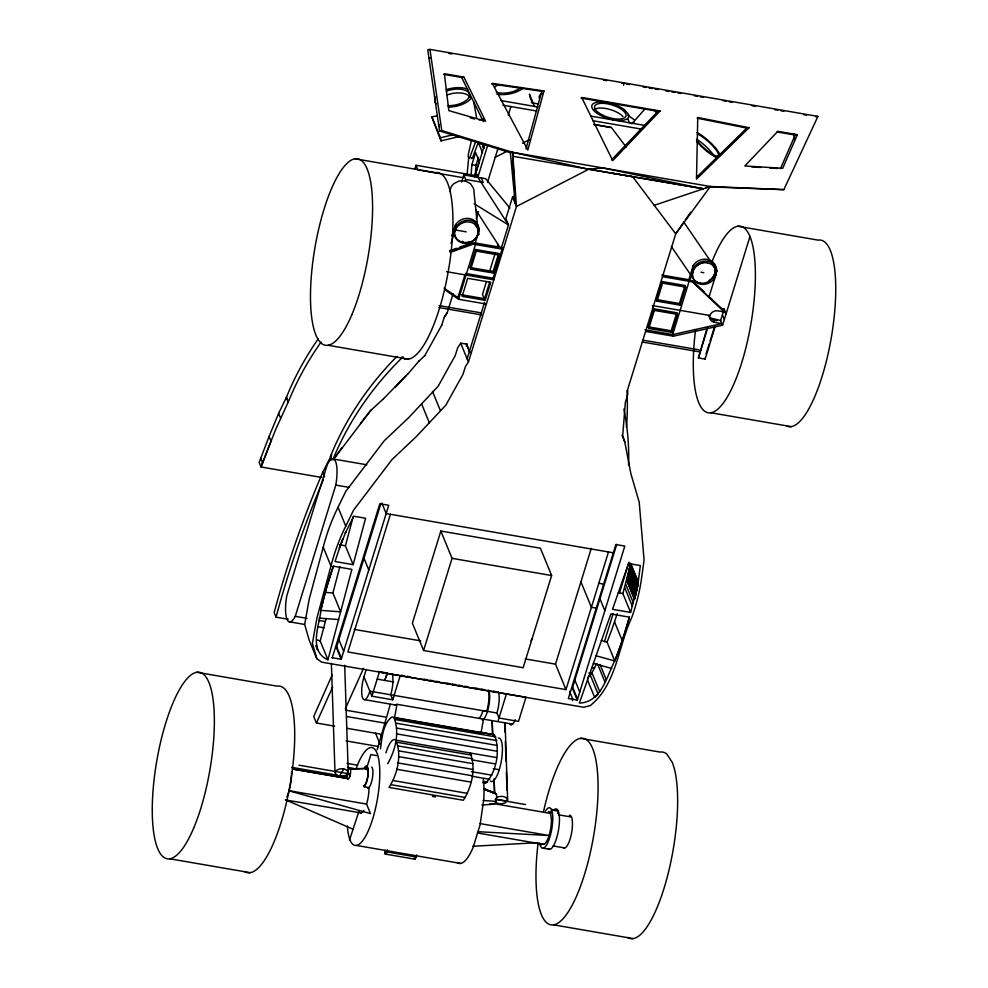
<?xml version="1.0" encoding="UTF-8"?>
<svg xmlns="http://www.w3.org/2000/svg" width="988" height="988" viewBox="0 0 988 988"><rect width="100%" height="100%" fill="white"/><g stroke="black" fill="none" stroke-linecap="round" stroke-linejoin="round"><path stroke-width="1.48" d="M387.666 763.749C395.422 750.46 400.004 731.947 393.78 717.387L392.001 716.856C382.615 723.982 382.134 737.974 380.466 748.805M470.14 752.98C476.364 767.861 471.844 786.979 463.323 800.255L389 787.424C397.522 774.147 402.03 755.03 395.818 740.148A24.836 7.064 -80.2 0 0 385.913 752.881M482.687 782.681L485.614 783.188C497.05 771.591 500.274 749.843 494.457 734.776L480.65 732.17M471.091 175.234L471.869 164.675L475.611 152.56L479.254 161.439L474.783 175.901M475.203 175.938L475.981 165.391L478.476 157.314M467.052 174.629L468.744 157.438M347.307 773.357C347.603 772.036 348.48 767.145 350.345 768.911A5.57 1.581 -80.2 0 1 350.357 774.259A5.57 1.581 -80.2 0 1 348.492 779.038L347.319 778.692L347.183 774.073M333.388 566.186A439.08 383.282 -22.3 0 0 321.199 608.596C319.63 624.848 307.824 650.969 327.93 659.823L351.876 569.384L333.388 566.186L326.003 589.651L320.816 610.349L340.638 611.831L332.907 592.973L339.884 566.63M636.976 589.009L629.245 570.15L636.815 589.787L638.297 581.932L630.566 563.086M623.601 85.277L623.934 82.906L621.724 83.264M638.211 582.636L630.48 563.778L630.295 564.605L638.026 583.463L640.335 565.544L628.541 563.506L612.511 609.3L630.603 612.424L637.766 585.057L630.035 566.198L622.872 593.566L630.603 612.424M638.026 583.463L638.297 581.932M515.254 719.733A15.894 4.52 -80.2 0 1 512.562 724.13L397.003 704.308L394.533 717.881L481.045 732.824L483.54 719.128M629.233 570.212L629.084 570.928L630.48 563.778M629.714 567.878L629.344 569.706L637.075 588.552L637.445 586.736L629.714 567.853L630.035 566.198M637.445 586.699L637.766 585.057M629.566 568.594L637.322 587.391M635.988 593.418L628.306 574.349L629.084 570.928L636.803 589.836L634.568 598.975L635.704 594.603L627.973 575.757L628.516 573.485M636.815 589.787L636.334 591.936M628.85 572.027L636.544 591.034M629.072 570.99L628.603 573.077L636.321 592.022M471.523 140.259L468.51 153.436A4.174 1.186 -80.2 0 0 468.485 157.635A4.174 1.186 -80.2 0 0 469.967 156.981L475.722 141.506M636.037 593.208L628.541 573.373M626.837 580.117L627.948 575.856L626.837 580.117L634.555 599M531.84 638.853L530.964 640.94M635.445 595.641L627.738 576.671L635.408 595.801M327.93 659.823L320.198 640.977L326.126 618.599M340.872 543.943L335.043 561.53L353.136 564.654L345.405 545.808L353.185 516.798M353.136 564.654L365.585 518.243L353.79 516.205L345.676 532.26L339.366 548.179L339.761 547.031M526.024 148.879L541.77 91.291L543.98 90.933L527.827 150.003L492.296 83.375L543.98 90.933M466.534 344.046L460.692 343.182L457.777 347.566L455.159 355.692L438.129 386.283L408.513 417.813L384.196 440.809L345.849 491.258L338.032 507.276A223.004 194.673 -22.3 0 0 323.237 547.191L309.195 599.136L304.687 624.478L309.046 639.755L316.778 658.601L321.594 662.145L452.776 684.647M709.631 186.905L783.867 189.647L817.916 116.399L429.953 49.4L427.742 49.758L439.549 130.922L441.76 130.564L512.624 152.337L516.465 206.48L468.436 362.04L465.509 366.412L462.89 374.538L445.86 405.129L416.244 436.671L391.927 459.667L353.593 510.104L345.763 526.135A223.004 194.673 -22.3 0 0 330.968 566.05L316.926 617.994L312.418 643.336L316.778 658.601M377.181 749.694L390.285 704.382M596.085 655.785L614.771 660.96L622.255 640.656L629.368 617.154L610.868 613.956L579.363 703.098C601.828 702.295 606.99 675.483 615.45 659.255A439.08 383.282 -22.3 0 0 629.368 617.154M693.23 265.414L694.008 267.291L689.945 280.716L692.18 281.098L708.989 297.067L715.621 275.566L714.818 273.59L716.102 269.366A12.585 10.979 -22.3 0 0 707.149 259.362A12.585 10.979 -22.3 0 0 693.23 265.414L691.933 269.613M414.75 169.281L415.997 165.28L475.228 175.506M295.264 616.327L335.784 485.096A24.873 7.077 -80.2 0 0 335.611 461.643A24.873 7.077 -80.2 0 0 327.324 464.484L286.804 595.715A24.873 7.077 -80.2 0 0 286.977 619.167A24.873 7.077 -80.2 0 0 295.264 616.327L307.083 618.365M461.606 181.99L463.792 174.901L485.651 178.667L509.882 208.073M449.972 191.635A12.214 11.053 -6 0 1 453.616 183.854L459.025 180.965L465.225 180.903L465.669 179.47L463.792 174.901M452.047 235.836L454.258 228.66L455.11 230.735A12.103 10.572 -22.3 0 1 469.831 222.09A12.103 10.572 -22.3 0 1 477.982 234.687L479.328 230.34L478.55 228.463M451.022 243.381L455.011 230.476A12.103 10.572 -22.3 0 0 463.162 243.073A12.103 10.572 -22.3 0 0 477.883 234.428L475.067 243.517L472.832 243.134L449.812 251.458M455.11 230.735L456.456 226.388L455.678 224.511A12.634 11.029 -22.3 0 1 468.275 218.41A12.634 11.029 -22.3 0 1 478.241 226.116M474.635 177L484.453 145.15M487.677 145.372L477.822 177.321L508.462 224.98L501.447 247.667M332.252 657.749L379.812 503.744L388.741 505.288L341.193 659.292L331.882 657.687M380.96 503.361L336.414 647.646L341.193 659.292M441.673 325.361L444.328 317.086L447.255 312.714M453.072 293.868L447.206 312.863L444.291 317.234M476.278 218.719L478.501 211.518M487.516 182.323L497.964 148.484M508.24 115.226L510.92 106.556M390.421 514.303L347.899 651.981L565.963 689.636L608.485 551.959M486.331 304.057L458.58 299.265L457.913 297.635L464.953 274.849M470.041 267.513L475.611 249.495L498.681 253.484L499.348 255.114L493.778 273.133L470.708 269.144L470.041 267.513L493.111 271.502L493.778 273.133M470.708 269.144L476.278 251.125L475.611 249.495M466.225 346.084L467.163 344.256L466.422 343.787L469.819 352.691M487.43 711.496L369.845 691.192A15.894 4.52 -80.2 0 1 362.596 697.96A15.894 4.52 -80.2 0 1 363.967 676.842L366.252 669.419M486.466 281.494L482.477 294.412L484.552 299.463M489.566 271.453L495.321 252.817M497.1 247.074L497.977 244.209M515.242 195.599L512.562 196.983L505.868 218.669L508.462 224.98L474.191 203.775M485.207 300.327L490.777 282.309L467.707 278.32L462.137 296.338L485.207 300.327L484.54 298.697L489.678 282.062M493.111 271.502L498.681 253.484M467.114 358.842L484.577 302.316M446.551 271.675L493.815 279.839L493.148 278.208L502.571 247.692L474.808 242.9L475.487 244.53L458.58 299.265L444.724 289.731M400.177 675.718L392.742 699.8L371.896 696.194L379.33 672.112L525.962 697.281L518.515 721.388L498.989 718.017L496.927 713.003A15.894 4.52 -80.2 0 0 498.298 691.896M366.178 769.726L370.846 754.597L376.86 755.635M440.846 531.038L412.379 623.193L423.58 650.499L523.171 667.703L551.625 575.535L540.424 548.229L440.846 531.038L452.047 558.344L423.58 650.499M349.505 840.121L358.977 811.16M385.036 853.83L385.95 850.866M452.529 684.758L583.71 707.26L590.108 705.654C616.5 684.943 618.204 646.362 631.628 617.821A223.004 194.673 -22.3 0 0 641.718 577.091L644.09 560.122L639.211 502.213L630.838 473.573L624.774 441.957L622.712 435.523L625.342 402.437L627.751 394.286L627.689 389.396L675.73 233.835L683.597 222.411M610.559 172.962L632.592 176.617L675.73 233.835L710.323 186.485L783.867 189.647M498.224 720.462L506.424 693.934M656.378 299.537L661.935 281.518L685.005 285.507L685.672 287.138L680.115 305.156L657.045 301.167L656.378 299.537L679.448 303.526L680.115 305.156M648.128 326.793L653.698 308.775L676.768 312.764L677.435 314.394L671.865 332.413L648.795 328.424L648.128 326.793L671.198 330.782L671.865 332.413M648.795 328.424L654.365 310.405L653.698 308.775M657.045 301.167L662.602 283.148L661.935 281.518M565.963 689.636L555.515 664.146L591.281 548.328M679.448 303.526L685.005 285.507M671.198 330.782L676.768 312.764M616.747 544.388L572.361 688.105L577.276 700.072L568.335 698.528L615.894 544.524L624.824 546.068L577.276 700.072M572.398 700.64L572.818 699.294L569.545 691.316M714.806 273.565L716.102 269.366L716.868 271.243L715.571 275.442A12.103 10.572 -22.3 0 0 707.42 262.845L707.112 262.104M713.534 277.986L714.855 273.688M540.498 845.963L541.202 843.666M604.421 641.755L613.079 613.746M619.451 593.096L629.01 562.135M707.062 328.078L698.43 357.928L705.111 359.089L715.226 326.349M557.578 813.433L558.455 810.605L551.773 809.444L550.538 813.42L551.415 819.126A16.623 4.73 -80.2 0 1 543.61 844.394L477.389 832.958M698.43 357.928L707.84 327.436M706.099 354L709.174 344.034M710.051 341.181L714.448 326.954M645.596 331.412L673.359 336.204L722.574 325.225L720.647 320.52L724.179 309.083L721.141 308.552M722.574 325.225L749.978 236.478M452.096 235.934L455.678 224.511L454.344 228.858A12.103 10.572 -22.3 0 1 455.579 226.178M334.994 772.418C336.957 767.602 346.936 767.367 348.258 772.69C346.294 777.519 336.315 777.741 334.994 772.418L331.375 663.417M495.087 801.811L496.05 802.602A6.78 3.829 -1.9 0 0 502.336 803.689L505.424 802.787L507.671 800.231L505.127 723.463M340.168 545.895L342.737 539.152M321.051 342.12A306.169 267.266 -22.3 0 0 288.36 401.783L275.664 429.459L261.017 466.978L321.606 477.439M478.439 141.963L472.672 157.45A4.174 1.186 -80.2 0 1 471.066 157.635M482.379 147.15L483.428 144.334M269.107 436.437L259.14 462.409L261.017 466.978L270.971 441.006L269.107 436.437L278.616 413.379L286.483 397.213A306.169 267.266 -22.3 0 1 318.346 338.723M341.502 542.289L341.749 541.634M435.288 96.985L434.646 101.752L436.202 103.851M471.4 97.738L471.325 97.923A19.291 9.25 -10.4 0 1 448.268 107.112M341.91 541.239L342.713 539.201M614.771 660.96L607.04 642.101L607.719 640.397A439.08 383.282 -22.3 0 0 617.179 613.61M587.774 677.706L591.936 672.754L596.591 663.763M323.397 479.699L319.717 488.455A1166.89 1018.603 -22.3 0 0 276.047 617.154L288.187 619.241M262.03 464.199L262.573 462.89L260.696 458.321M780.495 168.664L795.155 135.047L797.365 134.689L782.718 168.306L744.816 165.959L777.84 131.318L797.365 134.689M332.314 674.693L313.727 716.448L316.419 723.018L334.673 726.18M316.419 723.018L332.684 686.919M345.306 708.767L363.535 668.333M276.047 617.154L274.17 612.572A1166.89 1018.603 -22.3 0 1 299.944 530.272L304.205 518.626A1166.89 1018.603 -22.3 0 1 322.668 472.375L331.733 454.641L330.535 456.209L331.943 459.642M631.863 123.821L645.325 108.519M424.63 355.952L441.722 325.213M339.489 776.086L343.762 769.035M685.351 219.867L690.6 212.247M333.289 459.568L342.021 447.49M333.24 459.716L370.759 410.341M289.262 790.882L370.475 813.593L366.573 804.071A16.648 4.742 -80.2 0 0 368.932 787.658L364.276 786.757L364.967 785.868A10.967 3.125 -80.2 0 0 368.289 770.912A10.967 3.125 -80.2 0 0 364.424 767.676M360.472 423.494L370.71 410.477L382.912 399.313M408.155 373.711L419.048 360.916M405.87 375.687L382.862 399.461M395.027 387.494L408.205 373.563M611.572 159.895L657.86 111.335L660.07 110.977L612.733 160.649L581.66 97.442L660.07 110.977M397.077 356.335L392.829 360.632A306.169 267.266 -22.3 0 0 330.535 456.209M696.478 177.346L746.842 128.07L749.065 127.711L696.503 179.124L697.75 117.486L749.065 127.711M419.011 361.065L424.679 355.804M699.998 351.555C698.232 352.778 699.628 349.196 700.628 350.283M363.621 785.843L364.387 785.411A9.398 2.68 -80.2 0 0 367.857 769.726L367.338 768.256M511.228 724.982L512.562 724.031L510.092 724.649M495.136 793.599L496.309 793.944A5.57 1.581 -80.2 0 1 496.334 799.292A5.57 1.581 -80.2 0 1 494.457 804.071L481.885 805.047M700.319 263.438L696.058 266.427A12.214 10.041 -34.4 0 0 692.786 277.048C695.206 285.31 706.766 284.742 711.595 279.011A12.214 10.041 -34.4 0 0 714.88 268.39L712.101 264.092M495.247 157.302L507.523 150.966M522.529 143.235L529.358 139.716M496.655 797.39L499.743 796.489A6.78 3.829 -1.9 0 1 506.029 797.575L507.671 800.231M449.552 250.829L456.752 248.223M459.63 247.185L472.585 242.505L473.252 244.135L503.238 249.322L502.571 247.692M450.219 252.459L473.252 244.135M654.229 205.319L710.323 186.485L512.624 152.337L510.401 152.695L439.549 130.922M705.901 187.683L710.323 186.485M701.245 262.956L704.185 262.166M458.988 136.64L440.969 140.876L431.88 117.004L437.351 115.72M479.044 119.98L483.194 119.005M431.88 117.004L440.401 137.777L452.405 134.948M428.99 58.366L431.213 58.008M443.649 74.347L461.68 77.459L463.891 77.101L485.565 121.191L448.848 110.644L444.365 73.73L463.891 77.101M815.705 116.757L817.916 116.399M472.795 846.271L537.917 842.665M493.296 803.726L490.456 803.849L494.012 804.331M367.363 768.294L350.345 768.911L367.573 768.627M489.356 804.368L493.605 804.207M477.735 831.686L549.056 835.515L479.822 823.56M751.695 166.886L760.797 167.441M769.887 168.009L777.47 168.466M483.218 800.49L495.828 801.354M325.287 592.405L332.907 592.973M319.186 618.105L338.6 619.55M454.678 229.105A12.214 11.053 -6 0 0 454.579 234.774C456.925 243.11 468.522 245.222 474.524 239.504A12.214 11.053 -6 0 0 477.797 228.883L474.783 223.992M491.592 83.955L541.77 91.291M512.896 156.302L703.444 188.794L602.865 167.923L588.786 169.207L512.624 152.337L515.156 203.293L510.401 152.695M512.562 196.983L516.465 206.48L588.786 169.207L703.444 188.794M448.96 53.426L451.985 53.945M603.532 80.114L606.57 80.645M626.269 84.042L629.294 84.573M642.941 86.919L645.967 87.45M649.005 87.969L652.031 88.488M655.069 89.019L658.094 89.538M665.677 90.847L668.703 91.378M671.729 91.896L674.767 92.415M677.793 92.946L680.831 93.465M694.465 95.824L697.491 96.342M700.529 96.873L703.555 97.392M723.265 100.788L726.291 101.319M729.317 101.838L732.355 102.369M752.053 105.765L755.079 106.284M774.79 109.693L777.815 110.211M780.853 110.742L783.879 111.261M803.577 114.67L806.616 115.188M580.956 98.059L657.86 111.335M777.124 131.935L795.155 135.047M531.482 102.74L537.558 103.789M501.027 100.603L537.855 106.963M590.923 116.127L645.51 125.55M502.892 105.173L536.694 111.002M592.8 120.697L641.323 129.082M593.788 124.402L611.374 127.44M593.776 124.55L611.51 127.613L626.145 147.027M471.869 164.675L475.981 165.391M354.976 158.772L435.325 172.641A94.638 26.948 -80.2 0 1 447.885 273.602A94.638 26.948 -80.2 0 1 401.659 357.162M463.434 177.717L417.862 169.85L415.997 165.28M737.777 226.24L818.138 240.121A94.638 26.948 -80.2 0 1 831.538 336.192A94.638 26.948 -80.2 0 1 787.028 426.199M465.669 179.47L483.231 182.508L481.354 177.926M700.974 272.231L703.827 272.725M454.752 229.858L466.188 231.834M478.081 230.994A12.103 10.572 -22.3 0 1 477.624 233.81L479.415 234.119M661.837 275.047L689.587 279.839L672.68 334.574L673.359 336.204M662.503 276.665L692.489 281.852L726.106 313.776L724.179 309.083M662.602 283.148L685.672 287.138M476.278 251.125L499.348 255.114M708.989 297.067L708.631 296.19L725.439 312.146L717.831 310.837A6.521 5.693 -22.3 0 0 709.903 315.493L652.413 305.564L653.08 307.194M465.385 273.417L493.148 278.208M708.594 315.431A6.521 5.693 -22.3 0 0 710.199 317.914L720.647 320.52M654.365 310.405L677.435 314.394M709.903 315.493A6.521 5.693 -22.3 0 0 714.299 322.286L721.907 323.595L672.68 334.574L644.929 329.782M461.47 294.708L484.54 298.697M642.632 340.094L698.553 349.752M439.191 305.625L481.65 312.961M642.361 342.009L698.281 351.666M438.907 307.54L481.378 314.876M328.09 345.294L408.439 359.175M710.891 412.762L791.252 426.643M333.376 459.012L366.82 464.792M335.784 485.096L349.246 487.417M613.338 552.798L386.185 513.575L381.936 503.213M598.814 583.266L603.668 584.106M452.047 558.344L551.625 575.535M618.352 592.788L622.872 593.566M339.378 544.759L345.405 545.808M596.233 608.163L591.392 607.324L580.932 581.833M318.902 620.402L324.817 621.427M591.812 667.542L594.751 668.049M354.112 629.368L420.74 640.879M525.221 658.922L555.515 664.146M289.212 621.785L304.415 624.416M318.087 626.775L324.175 627.825M401.116 675.236L404.141 675.767M407.167 676.286L410.193 676.805M423.79 679.164L426.816 679.682M429.842 680.201L432.868 680.72M435.881 681.251L438.907 681.769M446.465 683.079L449.491 683.597M452.516 684.116L455.53 684.635M458.556 685.166L461.581 685.684M464.607 686.203L467.633 686.722M475.191 688.031L478.204 688.55M481.23 689.081L484.256 689.599M493.136 691.131L496.038 691.637M378.169 671.47L387.098 673.013L384.801 680.448A15.894 4.52 -80.2 0 1 387.345 674.434M377.354 679.151L393.57 681.955M496.927 713.003L483.033 710.607A15.894 4.52 -80.2 0 1 479.131 718.362M364.646 699.677L395.706 705.037M580.462 738.332L660.033 752.078A94.638 26.948 -80.2 0 1 666.826 754.079L672.235 762.316A94.638 26.948 -80.2 0 1 667.9 874.553A94.638 26.948 -80.2 0 1 627.615 937.501M196.748 672.272L277.109 686.154A94.638 26.948 -80.2 0 1 290.089 784.682A94.638 26.948 -80.2 0 1 244.691 871.577M396.781 717.905L494.457 734.776M345.504 710.15L386.407 717.214M395.2 719.548L495.865 736.937M396.163 723.191L496.828 740.58M346.714 716.522L386.098 723.327M396.596 728.07L497.273 745.458M396.472 733.849L497.149 751.238M346.825 728.28L380.281 734.047L381.43 736.863M395.818 740.148L496.482 757.537M397.238 742.309L471.56 755.141M398.189 745.952L472.523 758.784M471.906 759.858L495.321 763.909M398.633 750.831L472.956 763.662M493.222 768.676L499.261 769.714M398.51 756.61L472.844 769.442M471.35 771.64L491.839 775.185M397.855 762.909L472.178 775.741M472.19 776.284L489.764 779.322M483.243 781.286L487.64 782.051M396.694 769.282L471.017 782.113M393.212 780.557L467.534 793.389M298.895 765.181L348.826 773.802M495.803 799.181L507.338 801.182M495.087 799.292L525.468 804.528M551.6 809.987L558.294 811.136M291.621 767.318L337.069 775.172M341.613 775.951L347.665 777M391.125 784.694L465.447 797.526M494.976 803.837L550.538 813.42A16.623 4.73 -80.2 0 0 548.34 811.617M558.652 814.828L571.521 817.051M432.485 796.414L435.523 796.946M289.299 790.721L366.573 804.071M553.231 845.963L564.667 847.939M285.371 799.885L361.126 812.963M543.141 848.186L549.822 849.334M356.446 845.432L460.667 863.438M386.95 851.94L416.158 856.979M384.987 850.285A4.088 1.161 -80.2 0 0 385.616 854.126L414.824 859.165M553.576 924.854L633.147 938.6M169.862 858.807L250.223 872.676M346.121 740.901L378.626 746.558M347.06 763.391L357.607 765.231M347.43 767.306L353.457 768.355M697.046 118.152L746.842 128.07M601.284 640.52L607.04 642.101M593.393 663.405L611.696 668.468M470.14 117.745L474.536 119.017M483.836 782.657L485.614 783.188M542.424 844.036L543.61 844.394M317.259 639.94L320.198 640.977M465.225 180.903L470.547 183.694L473.561 188.572A12.214 11.053 -6 0 1 473.919 191.413L477.439 224.906M484.021 789.153L496.309 793.944L483.848 788.881M484.54 789.437L493.815 793.08M484.244 788.671L495.593 793.339M286.038 800.033L352.889 829.167M444.057 288.101L457.913 297.635M627.775 115.151L634.21 119.77M692.872 281.222L704.432 292.189M654.698 110.446L654.859 110.656A19.291 4.508 42.2 0 0 656.785 112.916M683.659 221.905L710.384 260.98M671.321 246.506L690.871 275.096M475.883 209.987L500.2 247.827M720.277 154.894L716.596 149.176A19.291 4.508 42.2 0 0 696.91 132.528M461.68 77.459L483.354 121.549M722.413 314.802L724.34 319.507M716.646 319.84L716.979 320.643L713.373 320.026L710.199 317.914M715.621 275.566A12.103 10.572 -22.3 0 1 700.912 284.211L700.554 283.334A12.103 10.572 -22.3 0 1 695.28 280.925M713.04 319.21L714.299 322.286M700.912 284.211A12.103 10.572 -22.3 0 1 692.761 271.626L691.983 269.736L689.179 278.838L690.254 281.469M627.985 119.202L629.677 123.352M692.18 281.098L692.489 281.852M704.777 358.274L705.111 359.089M534.57 106.581L529.457 94.119L529.84 96.182M530.025 97.219L531.729 101.369M622.02 435.226L624.774 441.957M484.453 148.052L482.823 144.1L478.711 143.383L482.502 152.634M629.85 567.186L637.581 586.045M629.813 567.371L637.544 586.255M629.158 570.595L636.89 589.453M628.393 574.003L636.087 593.01M628.096 575.226L635.827 594.097M628.022 575.51L635.716 594.529M627.825 576.325L635.556 595.184M627.442 577.832L635.136 596.838M627.368 578.128L635.099 596.987M627.269 578.499L635 597.345M627.182 578.869L634.864 597.839M627.084 579.203L634.778 598.172M626.972 579.586L634.704 598.432M626.725 580.512L634.457 599.358M625.713 584.155L633.444 603.001M624.688 587.514L632.419 606.373M477.624 233.81L477.982 234.687M462.421 241.257L463.162 243.073M614.511 621.81L622.255 640.656M599.951 598.765L604.866 610.72M600.062 664.516L606.126 679.336M466.422 343.787L469.979 352.444M597.654 664.195L604.829 681.695M460.692 343.182L468.436 362.04M591.936 672.754L599.667 691.6M590.318 675.162L598.049 694.008L594.665 697.405L587.477 679.905M574.843 680.065L579.758 692.032M572.632 687.253L577.535 699.22M432.497 391.384L440.228 410.242M421.654 404.03L429.385 422.889M330.498 456.357L331.894 459.778M364.004 558.306L368.783 569.953M338.032 507.276L345.763 526.135M322.668 472.375L324.546 476.957M286.483 397.213L288.36 401.783M286.322 397.608L288.2 402.178M278.616 413.379L280.493 417.961M392.742 699.8L390.68 694.786A15.894 4.52 -80.2 0 0 392.051 673.68M323.237 547.191L330.968 566.05M363.967 676.842L371.896 696.194M338.896 639.606L343.676 651.265M375.526 733.195L380.059 744.248M336.673 646.794L341.453 658.44M315.864 645.658L317.519 649.696L316.456 645.535M347.801 771.282L349.863 776.321M473.672 101.764L476.636 117.893M440.401 137.777L440.969 140.876M429.953 49.4L441.76 130.564M539.46 98.627L539.152 96.478L540.115 94.7A19.291 7.632 17.3 0 1 542.264 93.403M793.907 133.689L794.648 139.592M438.944 124.266L439.228 126.662M364.164 785.534L364.276 786.757M492.654 734.862L492.185 721.166L492.629 734.911M494.136 779.013L494.593 792.722M504.745 722.957L505.041 732.157M505.35 741.358L506.017 761.303M506.362 772.036L506.98 790.437M494.086 779.112L494.543 792.821M344.689 665.233L348.258 772.69M371.686 766.997A10.967 3.125 -80.2 0 1 372.76 775.642A10.967 3.125 -80.2 0 1 369.623 786.67L368.685 787.868A10.967 3.125 -80.2 0 1 367.795 788.375M363.905 810.37A16.648 4.742 -80.2 0 1 359.928 812.605M347.319 778.692A5.57 1.581 -80.2 0 1 347.035 775.481M715.263 270.749A12.103 10.572 -22.3 0 1 709.137 280.493M694.008 267.291A12.585 10.979 -22.3 0 1 707.914 261.24A12.585 10.979 -22.3 0 1 716.868 271.243M691.933 273.565A12.103 10.572 -22.3 0 1 692.403 270.749M469.065 242.011A12.103 10.572 -22.3 0 1 462.903 242.455M397.003 704.308A15.894 4.52 -80.2 0 1 394.57 704.703M488.788 690.377A15.894 4.52 -80.2 0 1 488.443 707.643A15.894 4.52 -80.2 0 1 482.23 719.98M545.537 810.963A20.513 5.842 -80.2 0 1 552.687 815.582A20.513 5.842 -80.2 0 1 547.723 842.826A20.513 5.842 -80.2 0 1 539.695 842.962M488.072 690.13A15.894 4.52 -80.2 0 1 486.701 711.236M483.28 779.458A49.672 14.141 -80.2 0 1 483.737 799.539L480.082 824.869L473.116 847.42A49.672 14.141 -80.2 0 1 457.098 862.376M356.149 768.578A49.672 14.141 -80.2 0 1 378.737 759.402A49.672 14.141 -80.2 0 1 367.635 832.254A49.672 14.141 -80.2 0 1 347.393 826.017M498.31 738.011A22.069 6.286 -80.2 0 1 501.237 761.55A22.069 6.286 -80.2 0 1 490.456 781.039M365.523 767.762A9.398 2.68 -80.2 0 1 366.968 767.528M387.407 849.89A4.088 1.161 -80.2 0 1 385.616 854.126M416.615 854.941A4.088 1.161 -80.2 0 1 415.331 858.782A4.088 1.161 -80.2 0 1 414.133 858.127M692.699 271.49A12.103 10.572 -22.3 0 1 707.42 262.845M291.559 771.702A21.119 6.014 -80.2 0 1 286.952 796.983M456.456 226.388A12.634 11.029 -22.3 0 1 470.337 220.448A12.634 11.029 -22.3 0 1 479.328 230.34M569.384 815.261A16.586 4.718 -80.2 0 1 571.583 832.946A16.586 4.718 -80.2 0 1 563.481 847.581M626.898 390.421A306.169 267.266 -22.3 0 1 626.429 427.125M453.801 231.476A12.103 10.572 -22.3 0 1 454.258 228.66M332.944 459.482A306.169 267.266 -22.3 0 1 402.981 356.829M591.577 673.73A24.873 7.077 -80.2 0 1 588.959 672.902M553.984 809.864A20.513 5.842 -80.2 0 1 558.8 828.154A20.513 5.842 -80.2 0 1 548.352 848.902M543.462 811.827A94.638 26.948 -80.2 0 1 594.961 755.746A94.638 26.948 -80.2 0 1 568.359 911.726A94.638 26.948 -80.2 0 1 538.028 843.703M623.873 409.032A306.169 267.266 -22.3 0 1 628.578 464.928M711.891 262.079A94.638 26.948 -80.2 0 1 755.054 263.487A94.638 26.948 -80.2 0 1 720.697 406.266A94.638 26.948 -80.2 0 1 695.527 330.078M632.406 122.734A19.291 4.508 42.2 0 1 633.925 122.549M593.899 109.878A16.413 6.496 17.3 0 1 607.842 108.927A16.413 6.496 17.3 0 1 623.02 116.621M697.466 133.985A16.413 3.829 42.2 0 1 715.04 148.521A16.413 3.829 42.2 0 1 714.781 155.462A16.413 3.829 42.2 0 1 697.219 140.926M696.552 139.209A16.413 3.829 42.2 0 1 713.447 155.042M716.288 157.351A19.291 4.508 42.2 0 1 696.577 141.383M523.269 87.932A19.291 9.25 -10.4 0 1 496.816 94.132M446.996 94.996A16.413 7.879 -10.4 0 1 469.967 97.454M446.193 89.686A19.291 9.25 -10.4 0 1 467.756 89.216M446.292 91.18A16.413 7.879 -10.4 0 1 469.522 94.626A16.413 7.879 -10.4 0 1 448.021 105.642M520.911 87.475A16.413 7.879 -10.4 0 1 496.211 92.18M494.963 86.932A16.413 7.879 -10.4 0 1 497.779 84.98M345.676 532.26L345.355 533.075L346.01 531.606L345.676 532.26M628.813 116.51L627.862 118.301A19.291 7.632 17.3 0 1 601.334 115.818A19.291 7.632 17.3 0 1 595.863 102.48A19.291 7.632 17.3 0 1 624.293 109.594L628.516 114.373L628.813 116.51M347.714 778.507L292.374 768.985L347.702 778.544M477.822 177.321L475.944 172.752L477.822 177.321M635.296 596.246L627.565 577.387L635.284 596.27M193.599 828.29A94.638 26.948 -80.2 0 0 203.54 674.285A94.638 26.948 -80.2 0 0 152.794 794.043A94.638 26.948 -80.2 0 0 193.599 828.29M351.814 314.777A94.638 26.948 -80.2 0 0 361.756 160.772A94.638 26.948 -80.2 0 0 311.01 280.53A94.638 26.948 -80.2 0 0 351.814 314.777M598.407 112.558A16.413 6.496 17.3 0 0 625.243 117.239A16.413 6.496 17.3 0 0 607.262 103.789A16.413 6.496 17.3 0 0 598.407 112.558"/></g></svg>
